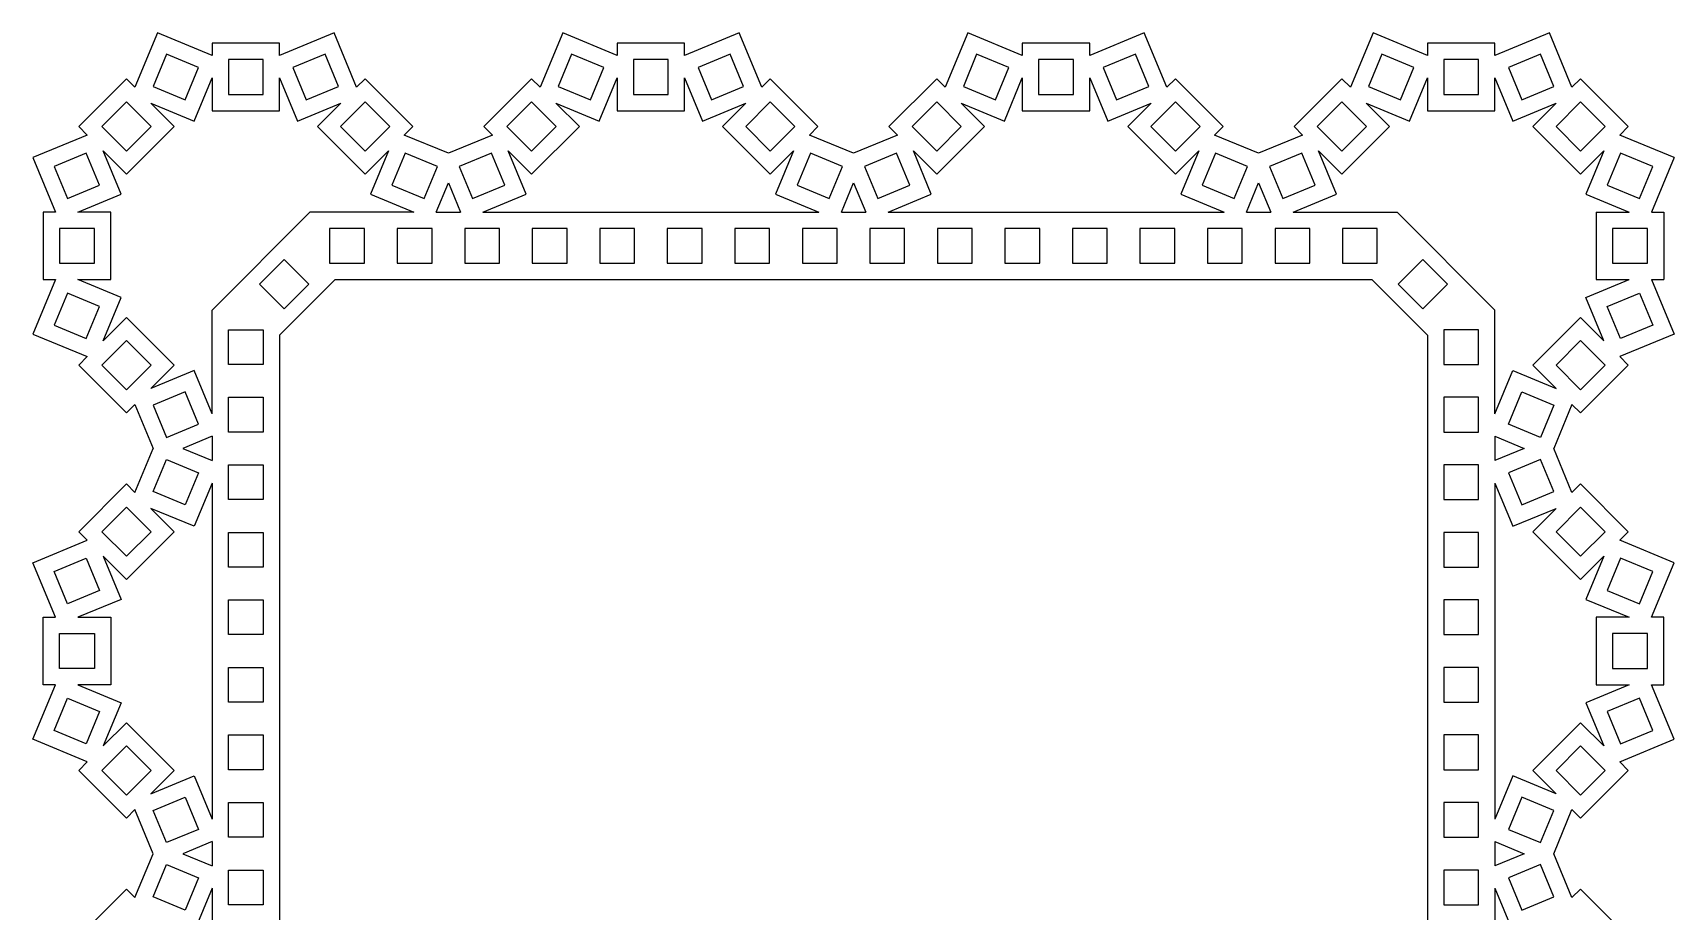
# Model space of a CAD drawing. Extents: x 198 to 660, y 50 to 237.
# Drawn here: x 509.8 to 660.3, y 157 to 237.4 of the extents above; entities that cross this region are included whole.
import ezdxf

# ---------------------------------------------------------------- set-up
doc = ezdxf.new("R2010")
doc.units = 0
doc.layers.get('0').update_dxf_attribs({"linetype": 'CONTINUOUS'})

msp = doc.modelspace()

# ---------------------------------------------------------------- linework, layer by layer
for p, q in [((521.28, 237.45), (519.21, 232.46)), ((526.27, 235.38), (521.28, 237.45)), ((532.46, 236.49), (526.27, 236.49)), ((526.27, 236.49), (526.27, 235.38)), ((537.45, 237.45), (532.46, 235.38)), ((532.46, 235.38), (532.46, 236.49)), ((539.52, 232.46), (537.45, 237.45)), ((558.41, 237.45), (556.34, 232.46)), ((563.4, 235.38), (558.41, 237.45)), ((569.58, 236.49), (563.4, 236.49)), ((563.4, 236.49), (563.4, 235.38)), ((574.58, 237.45), (569.58, 235.38)), ((569.58, 235.38), (569.58, 236.49)), ((576.64, 232.46), (574.58, 237.45)), ((595.53, 237.45), (593.46, 232.46)), ((600.52, 235.38), (595.53, 237.45)), ((606.71, 236.49), (600.52, 236.49)), ((600.52, 236.49), (600.52, 235.38)), ((611.7, 237.45), (606.71, 235.38)), ((606.71, 235.38), (606.71, 236.49)), ((613.77, 232.46), (611.7, 237.45)), ((632.66, 237.45), (630.59, 232.46)), ((637.65, 235.38), (632.66, 237.45)), ((643.83, 236.49), (637.65, 236.49)), ((637.65, 236.49), (637.65, 235.38)), ((648.83, 237.45), (643.83, 235.38)), ((643.83, 235.38), (643.83, 236.49)), ((650.89, 232.46), (648.83, 237.45)), ((522.09, 235.49), (520.87, 232.54)), ((525.04, 234.27), (522.09, 235.49)), ((527.77, 234.99), (527.77, 231.81)), ((530.96, 234.99), (527.77, 234.99)), ((530.96, 231.81), (530.96, 234.99)), ((536.64, 235.49), (533.69, 234.27)), ((537.86, 232.54), (536.64, 235.49)), ((559.22, 235.49), (558, 232.54)), ((562.16, 234.27), (559.22, 235.49)), ((564.9, 234.99), (564.9, 231.81)), ((568.08, 234.99), (564.9, 234.99)), ((568.08, 231.81), (568.08, 234.99)), ((573.76, 235.49), (570.82, 234.27)), ((574.98, 232.54), (573.76, 235.49)), ((596.34, 235.49), (595.12, 232.54)), ((599.29, 234.27), (596.34, 235.49)), ((602.02, 234.99), (602.02, 231.81)), ((605.21, 234.99), (602.02, 234.99)), ((605.21, 231.81), (605.21, 234.99)), ((610.89, 235.49), (607.94, 234.27)), ((612.11, 232.54), (610.89, 235.49)), ((633.47, 235.49), (632.25, 232.54)), ((636.41, 234.27), (633.47, 235.49)), ((639.15, 234.99), (639.15, 231.81)), ((642.33, 234.99), (639.15, 234.99)), ((642.33, 231.81), (642.33, 234.99)), ((648.01, 235.49), (645.07, 234.27)), ((649.23, 232.54), (648.01, 235.49)), ((518.43, 233.24), (514.05, 228.87)), ((519.21, 232.46), (518.43, 233.24)), ((523.82, 231.32), (525.04, 234.27)), ((524.63, 229.36), (526.27, 233.33)), ((526.27, 233.33), (526.27, 230.31)), ((532.46, 233.33), (534.1, 229.36)), ((532.46, 230.31), (532.46, 233.33)), ((533.69, 234.27), (534.91, 231.32)), ((540.3, 233.24), (539.52, 232.46)), ((544.68, 228.87), (540.3, 233.24)), ((555.55, 233.24), (551.18, 228.87)), ((556.34, 232.46), (555.55, 233.24)), ((560.94, 231.32), (562.16, 234.27)), ((561.76, 229.36), (563.4, 233.33)), ((563.4, 233.33), (563.4, 230.31)), ((569.58, 230.31), (569.58, 233.33)), ((569.58, 233.33), (571.23, 229.36)), ((570.82, 234.27), (572.04, 231.32)), ((577.43, 233.24), (576.64, 232.46)), ((581.8, 228.87), (577.43, 233.24)), ((592.68, 233.24), (588.3, 228.87)), ((593.46, 232.46), (592.68, 233.24)), ((598.07, 231.32), (599.29, 234.27)), ((598.88, 229.36), (600.52, 233.33)), ((600.52, 233.33), (600.52, 230.31)), ((606.71, 233.33), (608.35, 229.36)), ((606.71, 230.31), (606.71, 233.33)), ((607.94, 234.27), (609.16, 231.32)), ((614.55, 233.24), (613.77, 232.46)), ((618.93, 228.87), (614.55, 233.24)), ((629.8, 233.24), (625.43, 228.87)), ((630.59, 232.46), (629.8, 233.24)), ((635.19, 231.32), (636.41, 234.27)), ((636.01, 229.36), (637.65, 233.33)), ((637.65, 233.33), (637.65, 230.31)), ((643.83, 230.31), (643.83, 233.33)), ((643.83, 233.33), (645.48, 229.36)), ((645.07, 234.27), (646.29, 231.32)), ((651.68, 233.24), (650.89, 232.46)), ((656.05, 228.87), (651.68, 233.24)), ((520.87, 232.54), (523.82, 231.32)), ((527.77, 231.81), (530.96, 231.81)), ((534.91, 231.32), (537.86, 232.54)), ((558, 232.54), (560.94, 231.32)), ((564.9, 231.81), (568.08, 231.81)), ((572.04, 231.32), (574.98, 232.54)), ((595.12, 232.54), (598.07, 231.32)), ((602.02, 231.81), (605.21, 231.81)), ((609.16, 231.32), (612.11, 232.54)), ((632.25, 232.54), (635.19, 231.32)), ((639.15, 231.81), (642.33, 231.81)), ((646.29, 231.32), (649.23, 232.54)), ((518.43, 231.12), (516.17, 228.87)), ((520.68, 228.87), (518.43, 231.12)), ((520.67, 231), (524.63, 229.36)), ((522.8, 228.87), (520.67, 231)), ((526.27, 230.31), (532.46, 230.31)), ((534.1, 229.36), (538.07, 231)), ((538.07, 231), (535.93, 228.87)), ((540.3, 231.12), (538.05, 228.87)), ((542.56, 228.87), (540.3, 231.12)), ((555.55, 231.12), (553.3, 228.87)), ((557.81, 228.87), (555.55, 231.12)), ((557.79, 231), (561.76, 229.36)), ((559.93, 228.87), (557.79, 231)), ((563.4, 230.31), (569.58, 230.31)), ((571.23, 229.36), (575.19, 231)), ((575.19, 231), (573.05, 228.87)), ((577.43, 231.12), (575.18, 228.87)), ((579.68, 228.87), (577.43, 231.12)), ((592.68, 231.12), (590.42, 228.87)), ((594.93, 228.87), (592.68, 231.12)), ((597.05, 228.87), (594.92, 231)), ((594.92, 231), (598.88, 229.36)), ((600.52, 230.31), (606.71, 230.31)), ((608.35, 229.36), (612.32, 231)), ((612.32, 231), (610.18, 228.87)), ((614.55, 231.12), (612.3, 228.87)), ((616.81, 228.87), (614.55, 231.12)), ((629.8, 231.12), (627.55, 228.87)), ((632.06, 228.87), (629.8, 231.12)), ((632.04, 231), (636.01, 229.36)), ((634.18, 228.87), (632.04, 231)), ((637.65, 230.31), (643.83, 230.31)), ((645.48, 229.36), (649.44, 231)), ((649.44, 231), (647.3, 228.87)), ((651.68, 231.12), (649.43, 228.87)), ((653.93, 228.87), (651.68, 231.12)), ((514.05, 228.87), (514.84, 228.08)), ((516.17, 228.87), (518.43, 226.61)), ((518.43, 226.61), (520.68, 228.87)), ((518.43, 224.49), (522.8, 228.87)), ((535.93, 228.87), (540.3, 224.49)), ((538.05, 228.87), (540.3, 226.61)), ((540.3, 226.61), (542.56, 228.87)), ((543.89, 228.08), (544.68, 228.87)), ((551.18, 228.87), (551.96, 228.08)), ((553.3, 228.87), (555.55, 226.61)), ((555.55, 224.49), (559.93, 228.87)), ((555.55, 226.61), (557.81, 228.87)), ((573.05, 228.87), (577.43, 224.49)), ((575.18, 228.87), (577.43, 226.61)), ((577.43, 226.61), (579.68, 228.87)), ((581.02, 228.08), (581.8, 228.87)), ((588.3, 228.87), (589.09, 228.08)), ((590.42, 228.87), (592.68, 226.61)), ((592.68, 224.49), (597.05, 228.87)), ((592.68, 226.61), (594.93, 228.87)), ((610.18, 228.87), (614.55, 224.49)), ((612.3, 228.87), (614.55, 226.61)), ((614.55, 226.61), (616.81, 228.87)), ((618.14, 228.08), (618.93, 228.87)), ((625.43, 228.87), (626.21, 228.08)), ((627.55, 228.87), (629.8, 226.61)), ((629.8, 224.49), (634.18, 228.87)), ((629.8, 226.61), (632.06, 228.87)), ((647.3, 228.87), (651.68, 224.49)), ((649.43, 228.87), (651.68, 226.61)), ((651.68, 226.61), (653.93, 228.87)), ((655.27, 228.08), (656.05, 228.87)), ((514.84, 228.08), (509.85, 226.01)), ((547.93, 226.41), (543.89, 228.08)), ((551.96, 228.08), (547.93, 226.41)), ((585.05, 226.41), (581.02, 228.08)), ((589.09, 228.08), (585.05, 226.41)), ((622.18, 226.41), (618.14, 228.08)), ((626.21, 228.08), (622.18, 226.41)), ((660.26, 226.01), (655.27, 228.08)), ((509.85, 226.01), (511.92, 221.02)), ((514.75, 226.42), (511.81, 225.2)), ((515.97, 223.48), (514.75, 226.42)), ((516.29, 226.63), (518.43, 224.49)), ((517.93, 222.67), (516.29, 226.63)), ((540.3, 224.49), (542.44, 226.63)), ((542.44, 226.63), (540.8, 222.67)), ((543.98, 226.42), (542.76, 223.48)), ((546.92, 225.2), (543.98, 226.42)), ((551.88, 226.42), (548.93, 225.2)), ((553.1, 223.48), (551.88, 226.42)), ((553.42, 226.63), (555.55, 224.49)), ((555.06, 222.67), (553.42, 226.63)), ((577.43, 224.49), (579.57, 226.63)), ((579.57, 226.63), (577.92, 222.67)), ((581.1, 226.42), (579.88, 223.48)), ((584.05, 225.2), (581.1, 226.42)), ((589, 226.42), (586.06, 225.2)), ((590.22, 223.48), (589, 226.42)), ((590.54, 226.63), (592.68, 224.49)), ((592.18, 222.67), (590.54, 226.63)), ((614.55, 224.49), (616.69, 226.63)), ((616.69, 226.63), (615.05, 222.67)), ((618.23, 226.42), (617.01, 223.48)), ((621.17, 225.2), (618.23, 226.42)), ((626.13, 226.42), (623.18, 225.2)), ((627.35, 223.48), (626.13, 226.42)), ((629.31, 222.67), (627.67, 226.63)), ((627.67, 226.63), (629.8, 224.49)), ((651.68, 224.49), (653.82, 226.63)), ((653.82, 226.63), (652.17, 222.67)), ((655.35, 226.42), (654.13, 223.48)), ((658.3, 225.2), (655.35, 226.42)), ((660.26, 226.01), (658.19, 221.02)), ((511.81, 225.2), (513.03, 222.26)), ((545.7, 222.26), (546.92, 225.2)), ((548.93, 225.2), (550.15, 222.26)), ((582.83, 222.26), (584.05, 225.2)), ((586.06, 225.2), (587.28, 222.26)), ((619.95, 222.26), (621.17, 225.2)), ((623.18, 225.2), (624.4, 222.26)), ((657.08, 222.26), (658.3, 225.2)), ((513.03, 222.26), (515.97, 223.48)), ((513.97, 221.02), (517.93, 222.67)), ((540.8, 222.67), (544.76, 221.02)), ((542.76, 223.48), (545.7, 222.26)), ((546.82, 221.02), (547.93, 223.71)), ((547.93, 223.71), (549.04, 221.02)), ((550.15, 222.26), (553.1, 223.48)), ((551.09, 221.02), (555.06, 222.67)), ((577.92, 222.67), (581.89, 221.02)), ((579.88, 223.48), (582.83, 222.26)), ((583.94, 221.02), (585.05, 223.71)), ((585.05, 223.71), (586.17, 221.02)), ((587.28, 222.26), (590.22, 223.48)), ((588.22, 221.02), (592.18, 222.67)), ((615.05, 222.67), (619.01, 221.02)), ((617.01, 223.48), (619.95, 222.26)), ((621.07, 221.02), (622.18, 223.71)), ((622.18, 223.71), (623.29, 221.02)), ((624.4, 222.26), (627.35, 223.48)), ((625.34, 221.02), (629.31, 222.67)), ((652.17, 222.67), (656.14, 221.02)), ((654.13, 223.48), (657.08, 222.26)), ((510.8, 221.02), (510.8, 214.84)), ((511.92, 221.02), (510.8, 221.02)), ((516.99, 221.02), (513.97, 221.02)), ((516.99, 214.84), (516.99, 221.02)), ((535.24, 221.02), (526.27, 212.05)), ((544.76, 221.02), (535.24, 221.02)), ((546.82, 221.02), (549.04, 221.02)), ((551.09, 221.02), (581.89, 221.02)), ((583.94, 221.02), (586.17, 221.02)), ((588.22, 221.02), (619.01, 221.02)), ((621.07, 221.02), (623.29, 221.02)), ((625.34, 221.02), (634.86, 221.02)), ((634.86, 221.02), (643.83, 212.05)), ((653.12, 221.02), (653.12, 214.84)), ((653.12, 221.02), (656.14, 221.02)), ((658.19, 221.02), (659.3, 221.02)), ((659.3, 221.02), (659.3, 214.84)), ((515.49, 219.52), (512.3, 219.52)), ((512.3, 219.52), (512.3, 216.34)), ((515.49, 216.34), (515.49, 219.52)), ((540.24, 219.52), (537.05, 219.52)), ((537.05, 219.52), (537.05, 216.34)), ((540.24, 216.34), (540.24, 219.52)), ((543.24, 219.52), (543.24, 216.34)), ((546.43, 219.52), (543.24, 219.52)), ((546.43, 216.34), (546.43, 219.52)), ((552.62, 219.52), (549.43, 219.52)), ((549.43, 219.52), (549.43, 216.34)), ((552.62, 216.34), (552.62, 219.52)), ((555.62, 219.52), (555.62, 216.34)), ((558.8, 219.52), (555.62, 219.52)), ((558.8, 216.34), (558.8, 219.52)), ((564.99, 219.52), (561.8, 219.52)), ((561.8, 219.52), (561.8, 216.34)), ((564.99, 216.34), (564.99, 219.52)), ((567.99, 219.52), (567.99, 216.34)), ((571.18, 219.52), (567.99, 219.52)), ((571.18, 216.34), (571.18, 219.52)), ((577.37, 219.52), (574.18, 219.52)), ((574.18, 219.52), (574.18, 216.34)), ((577.37, 216.34), (577.37, 219.52)), ((583.55, 219.52), (580.37, 219.52)), ((580.37, 219.52), (580.37, 216.34)), ((583.55, 216.34), (583.55, 219.52)), ((589.74, 219.52), (586.55, 219.52)), ((586.55, 219.52), (586.55, 216.34)), ((589.74, 216.34), (589.74, 219.52)), ((595.93, 219.52), (592.74, 219.52)), ((592.74, 219.52), (592.74, 216.34)), ((595.93, 216.34), (595.93, 219.52)), ((602.12, 219.52), (598.93, 219.52)), ((598.93, 219.52), (598.93, 216.34)), ((602.12, 216.34), (602.12, 219.52)), ((605.12, 219.52), (605.12, 216.34)), ((608.3, 219.52), (605.12, 219.52)), ((608.3, 216.34), (608.3, 219.52)), ((614.49, 219.52), (611.3, 219.52)), ((611.3, 219.52), (611.3, 216.34)), ((614.49, 216.34), (614.49, 219.52)), ((617.49, 219.52), (617.49, 216.34)), ((620.68, 219.52), (617.49, 219.52)), ((620.68, 216.34), (620.68, 219.52)), ((626.87, 219.52), (623.68, 219.52)), ((623.68, 219.52), (623.68, 216.34)), ((626.87, 216.34), (626.87, 219.52)), ((633.05, 219.52), (629.87, 219.52)), ((629.87, 219.52), (629.87, 216.34)), ((633.05, 216.34), (633.05, 219.52)), ((657.8, 219.52), (654.62, 219.52)), ((654.62, 219.52), (654.62, 216.34)), ((657.8, 216.34), (657.8, 219.52)), ((532.88, 216.67), (530.63, 214.42)), ((535.13, 214.42), (532.88, 216.67)), ((634.97, 214.42), (637.23, 216.67)), ((637.23, 216.67), (639.48, 214.42)), ((512.3, 216.34), (515.49, 216.34)), ((537.05, 216.34), (540.24, 216.34)), ((543.24, 216.34), (546.43, 216.34)), ((549.43, 216.34), (552.62, 216.34)), ((555.62, 216.34), (558.8, 216.34)), ((561.8, 216.34), (564.99, 216.34)), ((567.99, 216.34), (571.18, 216.34)), ((574.18, 216.34), (577.37, 216.34)), ((580.37, 216.34), (583.55, 216.34)), ((586.55, 216.34), (589.74, 216.34)), ((592.74, 216.34), (595.93, 216.34)), ((598.93, 216.34), (602.12, 216.34)), ((605.12, 216.34), (608.3, 216.34)), ((611.3, 216.34), (614.49, 216.34)), ((617.49, 216.34), (620.68, 216.34)), ((623.68, 216.34), (626.87, 216.34)), ((629.87, 216.34), (633.05, 216.34)), ((654.62, 216.34), (657.8, 216.34)), ((511.92, 214.84), (509.85, 209.85)), ((510.8, 214.84), (511.92, 214.84)), ((513.03, 213.6), (511.81, 210.66)), ((515.97, 212.38), (513.03, 213.6)), ((517.93, 213.19), (513.97, 214.84)), ((513.97, 214.84), (516.99, 214.84)), ((530.63, 214.42), (532.88, 212.16)), ((532.46, 209.75), (537.54, 214.84)), ((535.13, 214.42), (532.88, 212.16)), ((537.54, 214.84), (632.56, 214.84)), ((637.65, 209.75), (632.56, 214.84)), ((634.97, 214.42), (637.23, 212.16)), ((639.48, 214.42), (637.23, 212.16)), ((652.17, 213.19), (656.14, 214.84)), ((653.12, 214.84), (656.14, 214.84)), ((654.13, 212.38), (657.08, 213.6)), ((657.08, 213.6), (658.3, 210.66)), ((658.19, 214.84), (660.26, 209.85)), ((658.19, 214.84), (659.3, 214.84)), ((514.75, 209.44), (515.97, 212.38)), ((516.29, 209.23), (517.93, 213.19)), ((653.82, 209.23), (652.17, 213.19)), ((655.35, 209.44), (654.13, 212.38)), ((511.81, 210.66), (514.75, 209.44)), ((518.43, 211.37), (516.29, 209.23)), ((522.8, 206.99), (518.43, 211.37)), ((526.27, 202.53), (526.27, 212.05)), ((643.83, 202.53), (643.83, 212.05)), ((647.3, 206.99), (651.68, 211.37)), ((651.68, 211.37), (653.82, 209.23)), ((658.3, 210.66), (655.35, 209.44)), ((509.85, 209.85), (514.84, 207.78)), ((518.43, 209.25), (516.17, 206.99)), ((520.68, 206.99), (518.43, 209.25)), ((527.77, 207.06), (527.77, 210.24)), ((527.77, 210.24), (530.96, 210.24)), ((530.96, 210.24), (530.96, 207.06)), ((532.46, 209.75), (532.46, 77.61)), ((637.65, 209.75), (637.65, 77.61)), ((639.15, 210.24), (639.15, 207.06)), ((642.33, 210.24), (639.15, 210.24)), ((642.33, 207.06), (642.33, 210.24)), ((649.43, 206.99), (651.68, 209.25)), ((651.68, 209.25), (653.93, 206.99)), ((660.26, 209.85), (655.27, 207.78)), ((514.84, 207.78), (514.05, 206.99)), ((655.27, 207.78), (656.05, 206.99)), ((514.05, 206.99), (518.43, 202.62)), ((516.17, 206.99), (518.43, 204.74)), ((518.43, 204.74), (520.68, 206.99)), ((520.67, 204.86), (522.8, 206.99)), ((524.63, 206.5), (520.67, 204.86)), ((526.27, 202.53), (524.63, 206.5)), ((530.96, 207.06), (527.77, 207.06)), ((639.15, 207.06), (642.33, 207.06)), ((643.83, 202.53), (645.48, 206.5)), ((645.48, 206.5), (649.44, 204.86)), ((649.44, 204.86), (647.3, 206.99)), ((651.68, 204.74), (649.43, 206.99)), ((656.05, 206.99), (651.68, 202.62)), ((653.93, 206.99), (651.68, 204.74)), ((518.43, 202.62), (519.21, 203.4)), ((519.21, 203.4), (520.89, 199.37)), ((523.82, 204.54), (520.87, 203.32)), ((520.87, 203.32), (522.09, 200.37)), ((525.04, 201.59), (523.82, 204.54)), ((527.77, 200.87), (527.77, 204.06)), ((527.77, 204.06), (530.96, 204.06)), ((530.96, 204.06), (530.96, 200.87)), ((642.33, 204.06), (639.15, 204.06)), ((639.15, 204.06), (639.15, 200.87)), ((642.33, 200.87), (642.33, 204.06)), ((645.07, 201.59), (646.29, 204.54)), ((646.29, 204.54), (649.23, 203.32)), ((649.23, 203.32), (648.01, 200.37)), ((650.89, 203.4), (649.22, 199.37)), ((651.68, 202.62), (650.89, 203.4)), ((522.09, 200.37), (525.04, 201.59)), ((648.01, 200.37), (645.07, 201.59)), ((526.27, 200.48), (523.59, 199.37)), ((526.27, 200.48), (526.27, 198.26)), ((530.96, 200.87), (527.77, 200.87)), ((639.15, 200.87), (642.33, 200.87)), ((643.83, 200.48), (646.52, 199.37)), ((643.83, 200.48), (643.83, 198.26)), ((519.21, 195.33), (520.89, 199.37)), ((523.59, 199.37), (526.27, 198.26)), ((646.52, 199.37), (643.83, 198.26)), ((650.89, 195.33), (649.22, 199.37)), ((520.87, 195.42), (522.09, 198.36)), ((522.09, 198.36), (525.04, 197.14)), ((525.04, 197.14), (523.82, 194.2)), ((527.77, 194.68), (527.77, 197.87)), ((527.77, 197.87), (530.96, 197.87)), ((530.96, 197.87), (530.96, 194.68)), ((642.33, 197.87), (639.15, 197.87)), ((639.15, 197.87), (639.15, 194.68)), ((642.33, 194.68), (642.33, 197.87)), ((648.01, 198.36), (645.07, 197.14)), ((645.07, 197.14), (646.29, 194.2)), ((649.23, 195.42), (648.01, 198.36)), ((514.05, 191.74), (518.43, 196.12)), ((518.43, 196.12), (519.21, 195.33)), ((526.27, 196.2), (524.63, 192.24)), ((526.27, 196.2), (526.27, 165.41)), ((643.83, 196.2), (643.83, 165.41)), ((643.83, 196.2), (645.48, 192.24)), ((651.68, 196.12), (650.89, 195.33)), ((656.05, 191.74), (651.68, 196.12)), ((523.82, 194.2), (520.87, 195.42)), ((530.96, 194.68), (527.77, 194.68)), ((639.15, 194.68), (642.33, 194.68)), ((646.29, 194.2), (649.23, 195.42)), ((516.17, 191.74), (518.43, 194)), ((518.43, 194), (520.68, 191.74)), ((524.63, 192.24), (520.67, 193.88)), ((520.67, 193.88), (522.8, 191.74)), ((645.48, 192.24), (649.44, 193.88)), ((649.44, 193.88), (647.3, 191.74)), ((651.68, 194), (649.43, 191.74)), ((653.93, 191.74), (651.68, 194)), ((514.84, 190.96), (514.05, 191.74)), ((518.43, 189.49), (516.17, 191.74)), ((520.68, 191.74), (518.43, 189.49)), ((522.8, 191.74), (518.43, 187.37)), ((527.77, 188.49), (527.77, 191.68)), ((527.77, 191.68), (530.96, 191.68)), ((530.96, 191.68), (530.96, 188.49)), ((642.33, 191.68), (639.15, 191.68)), ((639.15, 191.68), (639.15, 188.49)), ((642.33, 188.49), (642.33, 191.68)), ((647.3, 191.74), (651.68, 187.37)), ((649.43, 191.74), (651.68, 189.49)), ((651.68, 189.49), (653.93, 191.74)), ((655.27, 190.96), (656.05, 191.74)), ((509.85, 188.89), (514.84, 190.96)), ((660.26, 188.89), (655.27, 190.96)), ((511.92, 183.9), (509.85, 188.89)), ((511.81, 188.08), (514.75, 189.3)), ((513.03, 185.13), (511.81, 188.08)), ((514.75, 189.3), (515.97, 186.35)), ((516.29, 189.5), (517.93, 185.54)), ((518.43, 187.37), (516.29, 189.5)), ((530.96, 188.49), (527.77, 188.49)), ((639.15, 188.49), (642.33, 188.49)), ((651.68, 187.37), (653.82, 189.5)), ((653.82, 189.5), (652.17, 185.54)), ((655.35, 189.3), (654.13, 186.35)), ((658.3, 188.08), (655.35, 189.3)), ((657.08, 185.13), (658.3, 188.08)), ((658.19, 183.9), (660.26, 188.89)), ((515.97, 186.35), (513.03, 185.13)), ((517.93, 185.54), (513.97, 183.9)), ((527.77, 185.49), (530.96, 185.49)), ((527.77, 182.31), (527.77, 185.49)), ((530.96, 185.49), (530.96, 182.31)), ((642.33, 185.49), (639.15, 185.49)), ((639.15, 185.49), (639.15, 182.31)), ((642.33, 182.31), (642.33, 185.49)), ((652.17, 185.54), (656.14, 183.9)), ((654.13, 186.35), (657.08, 185.13)), ((510.8, 177.71), (510.8, 183.9)), ((510.8, 183.9), (511.92, 183.9)), ((513.97, 183.9), (516.99, 183.9)), ((516.99, 183.9), (516.99, 177.71)), ((653.12, 183.9), (653.12, 177.71)), ((656.14, 183.9), (653.12, 183.9)), ((659.3, 183.9), (658.19, 183.9)), ((659.3, 177.71), (659.3, 183.9)), ((512.3, 179.21), (512.3, 182.4)), ((512.3, 182.4), (515.49, 182.4)), ((515.49, 182.4), (515.49, 179.21)), ((530.96, 182.31), (527.77, 182.31)), ((639.15, 182.31), (642.33, 182.31)), ((654.62, 182.4), (654.62, 179.21)), ((657.8, 182.4), (654.62, 182.4)), ((657.8, 179.21), (657.8, 182.4)), ((515.49, 179.21), (512.3, 179.21)), ((527.77, 179.31), (530.96, 179.31)), ((527.77, 176.12), (527.77, 179.31)), ((530.96, 179.31), (530.96, 176.12)), ((642.33, 179.31), (639.15, 179.31)), ((639.15, 179.31), (639.15, 176.12)), ((642.33, 176.12), (642.33, 179.31)), ((654.62, 179.21), (657.8, 179.21)), ((509.85, 172.72), (511.92, 177.71)), ((511.92, 177.71), (510.8, 177.71)), ((513.97, 177.71), (517.93, 176.07)), ((516.99, 177.71), (513.97, 177.71)), ((656.14, 177.71), (652.17, 176.07)), ((653.12, 177.71), (656.14, 177.71)), ((660.26, 172.72), (658.19, 177.71)), ((658.19, 177.71), (659.3, 177.71)), ((511.81, 173.53), (513.03, 176.48)), ((513.03, 176.48), (515.97, 175.26)), ((517.93, 176.07), (516.29, 172.11)), ((530.96, 176.12), (527.77, 176.12)), ((639.15, 176.12), (642.33, 176.12)), ((652.17, 176.07), (653.82, 172.11)), ((657.08, 176.48), (654.13, 175.26)), ((658.3, 173.53), (657.08, 176.48)), ((515.97, 175.26), (514.75, 172.31)), ((654.13, 175.26), (655.35, 172.31)), ((514.75, 172.31), (511.81, 173.53)), ((516.29, 172.11), (518.43, 174.24)), ((518.43, 174.24), (522.8, 169.87)), ((527.77, 173.12), (530.96, 173.12)), ((527.77, 169.93), (527.77, 173.12)), ((530.96, 173.12), (530.96, 169.93)), ((642.33, 173.12), (639.15, 173.12)), ((639.15, 173.12), (639.15, 169.93)), ((642.33, 169.93), (642.33, 173.12)), ((651.68, 174.24), (647.3, 169.87)), ((653.82, 172.11), (651.68, 174.24)), ((655.35, 172.31), (658.3, 173.53)), ((514.84, 170.65), (509.85, 172.72)), ((516.17, 169.87), (518.43, 172.12)), ((518.43, 172.12), (520.68, 169.87)), ((651.68, 172.12), (649.43, 169.87)), ((653.93, 169.87), (651.68, 172.12)), ((655.27, 170.65), (660.26, 172.72)), ((514.05, 169.87), (514.84, 170.65)), ((656.05, 169.87), (655.27, 170.65)), ((518.43, 165.49), (514.05, 169.87)), ((518.43, 167.61), (516.17, 169.87)), ((520.68, 169.87), (518.43, 167.61)), ((522.8, 169.87), (520.67, 167.73)), ((520.67, 167.73), (524.63, 169.37)), ((524.63, 169.37), (526.27, 165.41)), ((530.96, 169.93), (527.77, 169.93)), ((639.15, 169.93), (642.33, 169.93)), ((645.48, 169.37), (643.83, 165.41)), ((649.44, 167.73), (645.48, 169.37)), ((647.3, 169.87), (649.44, 167.73)), ((649.43, 169.87), (651.68, 167.61)), ((651.68, 165.49), (656.05, 169.87)), ((651.68, 167.61), (653.93, 169.87)), ((520.87, 166.19), (523.82, 167.41)), ((523.82, 167.41), (525.04, 164.47)), ((646.29, 167.41), (645.07, 164.47)), ((649.23, 166.19), (646.29, 167.41)), ((519.21, 166.28), (518.43, 165.49)), ((520.89, 162.24), (519.21, 166.28)), ((522.09, 163.25), (520.87, 166.19)), ((527.77, 166.93), (530.96, 166.93)), ((527.77, 163.74), (527.77, 166.93)), ((530.96, 166.93), (530.96, 163.74)), ((642.33, 166.93), (639.15, 166.93)), ((639.15, 166.93), (639.15, 163.74)), ((642.33, 163.74), (642.33, 166.93)), ((648.01, 163.25), (649.23, 166.19)), ((649.22, 162.24), (650.89, 166.28)), ((650.89, 166.28), (651.68, 165.49)), ((525.04, 164.47), (522.09, 163.25)), ((645.07, 164.47), (648.01, 163.25)), ((526.27, 163.35), (523.59, 162.24)), ((526.27, 163.35), (526.27, 161.13)), ((530.96, 163.74), (527.77, 163.74)), ((639.15, 163.74), (642.33, 163.74)), ((643.83, 163.35), (646.52, 162.24)), ((643.83, 163.35), (643.83, 161.13)), ((519.21, 158.21), (520.89, 162.24)), ((520.87, 158.29), (522.09, 161.24)), ((522.09, 161.24), (525.04, 160.02)), ((523.59, 162.24), (526.27, 161.13)), ((646.52, 162.24), (643.83, 161.13)), ((648.01, 161.24), (645.07, 160.02)), ((649.23, 158.29), (648.01, 161.24)), ((650.89, 158.21), (649.22, 162.24)), ((525.04, 160.02), (523.82, 157.07)), ((527.77, 160.74), (530.96, 160.74)), ((527.77, 157.56), (527.77, 160.74)), ((530.96, 160.74), (530.96, 157.56)), ((642.33, 160.74), (639.15, 160.74)), ((639.15, 160.74), (639.15, 157.56)), ((642.33, 157.56), (642.33, 160.74)), ((645.07, 160.02), (646.29, 157.07)), ((514.05, 154.62), (518.43, 158.99)), ((518.43, 158.99), (519.21, 158.21)), ((523.82, 157.07), (520.87, 158.29)), ((526.27, 159.08), (524.63, 155.11)), ((526.27, 159.08), (526.27, 128.28)), ((643.83, 159.08), (643.83, 128.28)), ((643.83, 159.08), (645.48, 155.11)), ((646.29, 157.07), (649.23, 158.29)), ((651.68, 158.99), (650.89, 158.21)), ((656.05, 154.62), (651.68, 158.99)), ((530.96, 157.56), (527.77, 157.56)), ((639.15, 157.56), (642.33, 157.56))]:
    msp.add_line(p, q)

doc.saveas('drawing.dxf')
